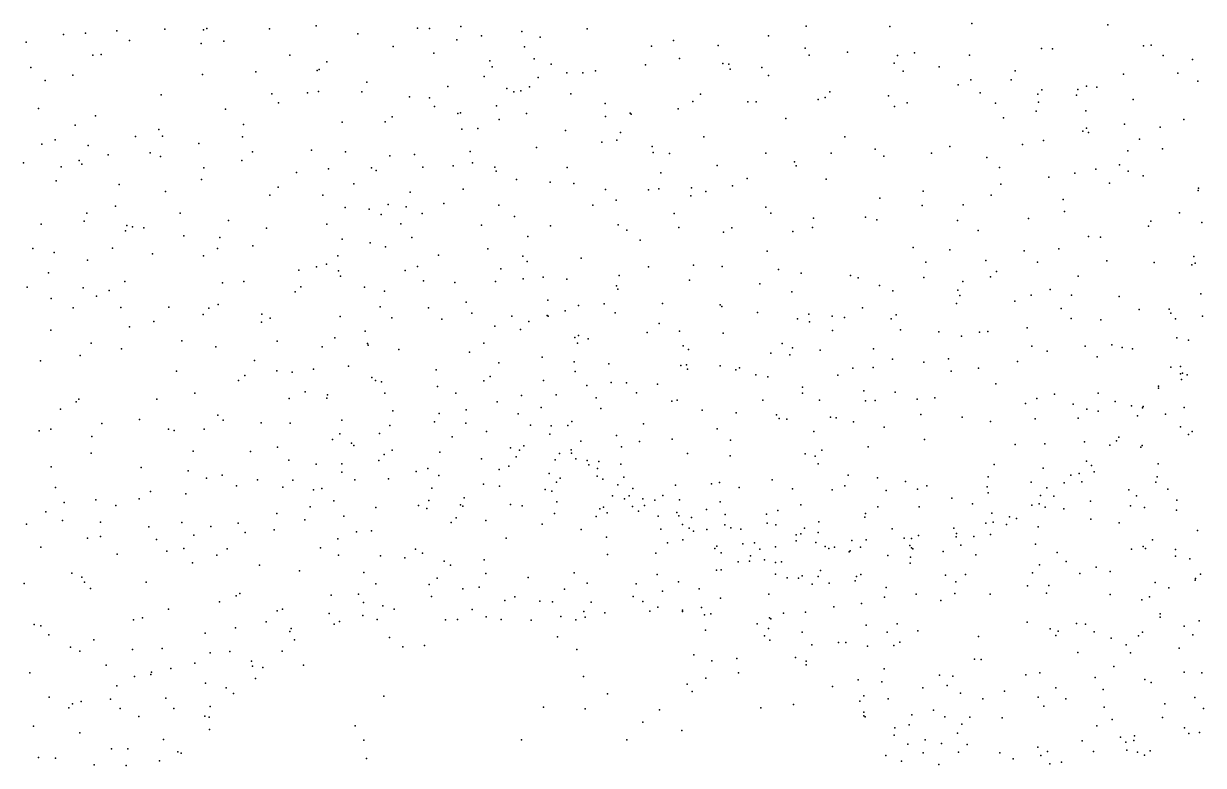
# Model space of a CAD drawing. Header units: metres. Extents: x -25 to 25, y -27.8 to 27.8.
# Drawn here: x 8.357 to 11.119, y -3.46 to -1.724 of the extents above; entities that cross this region are included whole.
import ezdxf

# ---------------------------------------------------------------- set-up
doc = ezdxf.new("R2010")
doc.units = ezdxf.units.M

msp = doc.modelspace()

# ---------------------------------------------------------------- linework, layer by layer
for p in [(8.6873, -1.7373, 22.1732), (8.7782, -1.7385, -1.3068), (8.7859, -1.7359, 22.1824), (8.9327, -1.7365, 22.1814), (9.042, -1.7294, 18.6756), (9.2788, -1.7346, 22.2221), (9.3067, -1.7353, 18.7876), (9.3808, -1.7307, 18.8495), (9.6758, -1.7362, 22.4711), (10.1888, -1.7302, 19.9941), (10.3849, -1.7311, 22.8161), (10.577, -1.7242, -6.5545), (10.8949, -1.727, -14.0526), (8.4506, -1.7495, 18.8947), (8.5015, -1.7465, -17.8761), (8.5748, -1.7409, 18.7888), (8.605, -1.764, 22.1764), (8.8257, -1.7653, -14.9349), (9.1397, -1.7479, 22.1926), (9.3708, -1.7621, 22.2645), (9.4291, -1.7531, 18.9198), (9.5232, -1.7425, 19.0487), (9.5658, -1.7559, 19.2309), (9.8784, -1.7634, 19.903), (10.1006, -1.753, 19.9658), (8.3633, -1.7676, 22.1408), (8.7724, -1.7707, -17.7366), (9.2222, -1.7777, 18.758), (9.317, -1.7934, 18.8497), (9.5292, -1.7785, 19.1308), (9.8266, -1.777, 22.6193), (9.9828, -1.7755, -16.2951), (10.1867, -1.782, -16.851), (10.2857, -1.7911, 20.0232), (10.4427, -1.7929, -0.2239), (10.7394, -1.7824, 20.0058), (10.7654, -1.7834, 22.7057), (10.9787, -1.7762, 22.4733), (10.9966, -1.7743, 20.0354), (8.5188, -1.7977, 22.1793), (8.5384, -1.7965, 18.8506), (8.9798, -1.798, 18.7154), (9.0668, -1.8137, -17.6312), (9.4483, -1.8114, 22.2943), (9.552, -1.8069, 19.4506), (9.5915, -1.8188, 19.7207), (9.8125, -1.8203, 19.8862), (9.8921, -1.8061, 22.6975), (9.9938, -1.8172, -16.036), (10.0079, -1.8191, -16.7302), (10.1961, -1.7981, -14.3296), (10.3946, -1.8164, 22.8774), (10.4027, -1.7986, 20.0377), (10.5713, -1.7982, -15.2604), (11.0248, -1.7992, -15.075), (11.093, -1.8084, 22.3494), (8.3736, -1.827, -0.9249), (8.4725, -1.8448, 18.9384), (8.7754, -1.8432, 18.7721), (8.9009, -1.8372, 18.7497), (9.0442, -1.8338, -1.183), (9.0491, -1.8319, -14.7255), (9.4348, -1.8481, -17.3309), (9.4538, -1.8256, 19.0317), (9.5618, -1.8504, -16.9117), (9.6282, -1.8396, -0.9266), (9.6662, -1.8395, 19.8094), (9.6954, -1.8348, 22.5062), (10.0106, -1.8311, 19.9358), (10.0848, -1.827, 22.8317), (10.1009, -1.8453, 19.9619), (10.416, -1.8354, -17.0926), (10.5003, -1.8255, 22.874), (10.6777, -1.8348, -6.8922), (10.9316, -1.8423, 20.0316), (11.0587, -1.8404, 22.4238), (8.4071, -1.8577, -18.3993), (9.1603, -1.8615, 22.2005), (9.3498, -1.8711, -0.9935), (9.4878, -1.8764, 19.2079), (9.541, -1.8724, -17.1507), (10.5449, -1.8676, 20.0474), (10.5746, -1.8559, -6.3203), (10.6684, -1.8558, -14.3039), (10.825, -1.878, 20.0357), (10.8449, -1.8703, 22.7052), (10.8693, -1.8731, -17.0207), (11.1053, -1.8586, 20.0933), (8.6791, -1.8908, 22.2208), (8.9377, -1.8887, -16.2085), (9.0215, -1.8865, 22.2095), (9.0469, -1.8833, 18.7871), (9.1485, -1.8835, 18.8211), (9.2599, -1.8959, 18.8994), (9.3069, -1.8978, -17.5074), (9.5044, -1.8839, 19.3509), (9.5208, -1.8816, 19.4911), (9.6376, -1.8888, 22.4714), (9.9415, -1.8892, 22.7889), (10.2169, -1.9021, -17.1753), (10.2335, -1.8969, 20.0077), (10.2443, -1.8839, 22.9231), (10.3815, -1.893, -14.3621), (10.5964, -1.8862, -17.1996), (10.7308, -1.8891, -0.1697), (10.7403, -1.8793, 20.0316), (10.8218, -1.8914, -7.3441), (10.9539, -1.9015, 22.6035), (8.3918, -1.9229, 19.0796), (8.8295, -1.9241, 22.2234), (8.9539, -1.9097, 18.8022), (9.3186, -1.9185, 18.9842), (9.464, -1.9164, 22.309), (9.7183, -1.911, -16.6178), (9.889, -1.9236, -16.9371), (9.9237, -1.9061, 19.9078), (10.0521, -1.907, 22.8683), (10.0715, -1.9072, -0.5003), (10.3959, -1.9184, 22.9441), (10.4252, -1.9096, 20.0464), (10.632, -1.9105, 22.8695), (10.7276, -1.9292, -15.1345), (10.7326, -1.9078, 22.826), (10.8432, -1.9281, -6.2515), (8.5253, -1.9403, 22.2098), (8.8718, -1.9602, 18.8781), (9.1028, -1.9551, 22.2014), (9.2033, -1.9544, 18.9254), (9.2194, -1.9422, 22.1976), (9.3735, -1.9342, 19.1118), (9.3798, -1.9333, -14.5474), (9.47, -1.9484, 19.54), (9.5344, -1.9344, 19.7085), (9.7189, -1.9417, 22.6088), (9.777, -1.9334, 19.8688), (9.7794, -1.9361, -16.2577), (10.141, -1.9461, 19.9695), (10.6504, -1.9444, 20.0436), (10.9341, -1.9595, 20.0485), (11.0729, -1.9487, 22.4536), (8.478, -1.9622, 19.0466), (8.6733, -1.9716, 18.9285), (8.6824, -1.9878, -16.1782), (9.3824, -1.9715, 19.2063), (9.4205, -1.9699, 19.2994), (9.6256, -1.9742, 19.8012), (9.7543, -1.9793, -14.5131), (10.8367, -1.9757, 22.7607), (10.8452, -1.9685, 20.0445), (10.85, -1.9787, -14.3628), (11.0172, -1.9665, 20.0785), (8.3993, -2.006, 22.1872), (8.4311, -1.996, -15.3923), (8.5077, -2.0092, -0.8625), (8.6188, -1.9886, -17.7892), (8.7669, -2.0051, 18.935), (8.8694, -1.9895, -15.0951), (9.5577, -2.0141, 19.7713), (9.7106, -2.0013, 19.8303), (9.7454, -1.9966, 22.675), (9.8287, -2.0114, 22.77), (9.9495, -1.9892, 19.9047), (10.2792, -1.9895, 20.0166), (10.525, -2.0119, 20.0579), (10.6954, -2.0067, -7.2036), (10.7441, -1.9976, 22.853), (10.9694, -1.9943, 22.6274), (8.5549, -2.0314, 19.0517), (8.6533, -2.0267, 18.9959), (8.6771, -2.0351, -15.28), (8.8931, -2.0241, 18.9495), (9.0305, -2.0204, 18.9453), (9.1108, -2.0242, 18.9786), (9.2139, -2.0336, 19.0412), (9.2718, -2.0305, 19.1532), (9.4023, -2.0231, 22.2399), (9.8309, -2.0257, -17.1513), (9.8692, -2.028, 19.8828), (10.0946, -2.0272, 19.94), (10.2477, -2.027, 22.9953), (10.3507, -2.0181, 22.9948), (10.371, -2.0344, -17.4505), (10.4823, -2.0276, 22.9864), (10.6119, -2.0374, -6.9362), (10.942, -2.0216, -17.163), (11.0226, -2.017, 22.5662), (8.3569, -2.0496, 19.2423), (8.4446, -2.0595, 19.1843), (8.4867, -2.0444, 22.2096), (8.493, -2.053, -15.9932), (8.7789, -2.0615, 22.2374), (8.8674, -2.0442, -17.7821), (9.0708, -2.0639, 22.2059), (9.1712, -2.0619, 22.1925), (9.1826, -2.0682, 19.1126), (9.2917, -2.0601, 19.2655), (9.3625, -2.0573, 19.4657), (9.4078, -2.0498, 19.6029), (9.4603, -2.0603, 19.7213), (9.4628, -2.0692, 22.3082), (9.6297, -2.0612, 19.8066), (9.9807, -2.0559, 22.9054), (10.1614, -2.0474, 22.9873), (10.1651, -2.0569, -17.4152), (10.641, -2.0605, 20.0516), (10.8667, -2.0645, -7.7776), (10.9226, -2.0547, -14.8504), (10.9422, -2.0696, -14.5492), (8.4335, -2.0919, -15.7332), (8.7731, -2.089, 19.0318), (8.9954, -2.0725, 19.0034), (9.5108, -2.0893, -14.6429), (9.5893, -2.0949, 22.5167), (9.6446, -2.0986, 22.5955), (9.8488, -2.0731, 22.8249), (10.0504, -2.087, 22.9694), (10.2353, -2.0879, 19.99), (10.7566, -2.0837, 22.8774), (10.818, -2.0744, 22.8179), (10.8985, -2.0974, 22.7531), (10.9774, -2.0801, 22.6631), (8.5809, -2.1008, 22.2324), (8.6889, -2.1174, 19.1011), (8.9337, -2.1255, 22.2189), (8.9531, -2.1065, -16.2053), (9.0574, -2.1259, 19.1364), (9.1301, -2.0993, -1.1442), (9.2618, -2.1185, 19.3769), (9.3856, -2.1114, 19.6805), (9.7191, -2.1121, -16.0104), (9.82, -2.1135, 19.8636), (9.8439, -2.1105, -17.4339), (9.9203, -2.1082, 19.8877), (9.9537, -2.1171, -0.7467), (10.0166, -2.1041, -14.5067), (10.4624, -2.116, 20.0513), (10.6215, -2.1259, -17.661), (10.6445, -2.0999, 22.9487), (11.1064, -2.1147, 22.4375), (11.1074, -2.1095, 20.1064), (8.5723, -2.1513, 19.1898), (9.1096, -2.1541, 22.183), (9.2107, -2.1475, 22.1717), (9.2526, -2.1531, 19.4556), (9.3403, -2.1449, -17.7061), (9.4693, -2.1487, 19.7439), (9.6892, -2.1493, 22.6751), (9.7439, -2.137, -0.9365), (9.9188, -2.1271, 22.8919), (10.0946, -2.1534, 23.0029), (10.361, -2.133, 20.0273), (10.4602, -2.1499, -14.4849), (10.5564, -2.1484, 20.0576), (10.7903, -2.1356, 20.051), (8.5049, -2.1681, 19.2675), (8.7233, -2.1677, 22.227), (9.1658, -2.1587, 19.3141), (9.1941, -2.1706, -14.8315), (9.2899, -2.1686, 19.613), (9.5064, -2.1758, 22.3731), (9.88, -2.1686, -15.7364), (10.1063, -2.1678, 19.933), (10.2058, -2.1796, 23.0262), (10.3278, -2.1769, -17.6611), (10.7092, -2.1805, 20.0463), (10.7936, -2.164, 22.8515), (11.0629, -2.1673, 22.5161), (8.3977, -2.1938, 19.3888), (8.4986, -2.1868, -17.7526), (8.5952, -2.2087, 22.217), (8.5985, -2.1963, -15.4887), (8.6119, -2.2, -15.7769), (8.6381, -2.202, 19.2433), (8.8363, -2.1847, -1.1009), (8.9255, -2.2032, 19.2086), (9.0671, -2.1938, 19.2762), (9.2397, -2.193, 19.5453), (9.4291, -2.1955, 22.2318), (9.5903, -2.1972, 19.7959), (9.7489, -2.195, 22.7438), (9.7688, -2.2072, 19.842), (9.891, -2.2014, 19.8772), (10.0146, -2.2021, -17.5867), (10.2033, -2.2016, 19.9719), (10.3542, -2.183, 23.0377), (10.5433, -2.185, 23.0057), (10.5913, -2.208, -7.6353), (10.9905, -2.1982, 20.0804), (10.9957, -2.1862, 22.6376), (11.115, -2.1895, 22.3761), (8.7321, -2.221, 19.2406), (8.816, -2.2244, 19.2261), (9.103, -2.2284, 19.4317), (9.1683, -2.237, 22.1489), (9.2654, -2.225, 19.6815), (9.5372, -2.222, 22.4592), (9.8, -2.2308, 22.8028), (9.9953, -2.2123, 22.954), (10.1579, -2.2105, -0.4933), (10.8496, -2.2226, 22.7996), (10.8778, -2.2241, -17.7394), (8.3783, -2.2504, 19.4844), (8.4283, -2.2601, 22.1687), (8.5647, -2.2497, 19.3627), (8.6588, -2.263, 19.3711), (8.811, -2.2501, -15.2986), (8.8939, -2.2441, 19.3064), (9.2043, -2.2466, 19.6266), (9.444, -2.2511, -1.0465), (10.0976, -2.2566, 19.9254), (10.4393, -2.2483, 23.035), (10.5248, -2.2534, -17.8342), (10.6993, -2.2555, 22.9351), (10.7801, -2.2513, 20.0483), (8.5062, -2.2778, 19.458), (8.7777, -2.2672, 19.3382), (9.0657, -2.2868, -16.2438), (9.0928, -2.2674, 19.5338), (9.328, -2.2659, 19.7559), (9.5253, -2.2685, 19.8039), (9.5358, -2.2808, -16.1057), (9.6618, -2.2727, -17.7471), (9.9253, -2.2897, -0.9079), (10.4692, -2.2821, -15.1714), (10.6095, -2.2782, -6.5939), (10.73, -2.2823, -17.8912), (10.8923, -2.2789, 20.0563), (11.0038, -2.2833, 22.6202), (11.092, -2.289, -3.6017), (11.0965, -2.2695, 22.4377), (11.0998, -2.2851, 20.1091), (8.4154, -2.3071, 19.5405), (9.0011, -2.3012, 19.5104), (9.0422, -2.2936, -15.0778), (9.0937, -2.3023, 19.6141), (9.0991, -2.3152, -1.2473), (9.2501, -2.302, 19.7419), (9.2791, -2.2924, -16.2947), (9.474, -2.2978, -14.7854), (9.5728, -2.3178, 22.5231), (9.7507, -2.3135, 22.76), (9.8201, -2.2935, 19.8534), (9.9922, -2.2927, 19.8962), (10.124, -2.2992, 23.0267), (10.1769, -2.3079, 19.9564), (10.2923, -2.3135, 23.0552), (10.3107, -2.3188, 20.0082), (10.4646, -2.3181, 20.0455), (10.6203, -2.3168, 20.0484), (10.6346, -2.3042, 22.971), (10.8254, -2.3152, 22.8309), (8.365, -2.341, 22.1182), (8.4963, -2.3422, 19.5378), (8.5939, -2.3274, 19.4873), (8.8222, -2.331, 19.4908), (8.8728, -2.3277, 22.183), (9.0056, -2.3404, 19.5903), (9.155, -2.3405, 19.7217), (9.2928, -2.3257, 22.1367), (9.3663, -2.3298, 19.8098), (9.4615, -2.3277, 22.272), (9.5267, -2.3214, 22.4517), (9.6285, -2.3223, 22.6064), (9.7445, -2.3379, -15.7328), (9.748, -2.3452, 19.8547), (9.9156, -2.3241, 19.8802), (10.0807, -2.3329, -15.4826), (10.3601, -2.3367, -0.4155), (10.5436, -2.3475, 23.0077), (10.5558, -2.3277, -14.7004), (10.76, -2.3463, 20.0421), (8.4215, -2.3676, 19.5991), (8.5274, -2.3621, -0.8346), (8.5575, -2.3485, 22.1736), (8.9925, -2.3514, 22.1443), (9.2017, -2.3499, 22.0917), (9.584, -2.3713, 19.8514), (10.1556, -2.3518, -0.6742), (10.3917, -2.3492, 23.0369), (10.5484, -2.3606, -8.099), (10.6776, -2.3737, 22.9335), (10.7152, -2.3594, -3.6994), (10.8096, -2.3594, -6.377), (10.9218, -2.3626, 22.7066), (11.1127, -2.3564, 22.2714), (8.4727, -2.3895, 22.1237), (8.5843, -2.3885, 19.5629), (8.6965, -2.388, 22.1587), (8.7905, -2.3897, -15.7354), (8.8126, -2.3813, 19.5592), (9.1917, -2.3868, 19.7901), (9.3048, -2.3895, 19.8385), (9.3928, -2.3762, 22.1314), (9.4059, -2.402, -8.5894), (9.6247, -2.3961, -8.6647), (9.656, -2.3838, -1.0891), (9.7159, -2.3802, 22.7101), (9.7419, -2.4007, -17.9254), (9.8523, -2.3794, 22.8556), (9.9878, -2.382, 22.9472), (9.9916, -2.3861, 19.9057), (10.0748, -2.3998, 22.9999), (10.3206, -2.3896, -8.162), (10.5408, -2.3794, -14.9745), (10.7856, -2.3909, -7.9942), (10.968, -2.3933, 22.6271), (11.0382, -2.3923, 22.4946), (11.0422, -2.4015, -3.4075), (8.662, -2.4209, 19.5986), (8.7771, -2.405, -15.5215), (8.9136, -2.4231, -17.8691), (8.9142, -2.4039, 19.6419), (8.9339, -2.4135, 22.1166), (9.0983, -2.4096, 19.7639), (9.219, -2.4126, 22.0378), (9.3357, -2.4158, 22.0673), (9.4995, -2.4086, -17.9777), (9.5396, -2.4209, 22.4214), (9.5826, -2.4069, 22.5055), (9.5846, -2.4085, -15.8616), (9.8445, -2.4255, 19.8814), (10.1689, -2.415, 19.9638), (10.1947, -2.4038, 23.023), (10.1967, -2.422, -7.9588), (10.2494, -2.4089, 19.9961), (10.2785, -2.4122, 23.0352), (10.3878, -2.4151, 20.0189), (10.3993, -2.4053, -17.9791), (10.8094, -2.4142, 22.8), (10.8784, -2.4175, 20.0443), (11.0533, -2.4146, -17.978), (11.1163, -2.409, 22.1056), (8.4203, -2.4415, 19.6787), (8.6048, -2.4334, 22.1288), (9.1568, -2.4437, -17.9663), (9.4598, -2.4319, 22.1764), (9.5203, -2.4398, 19.8746), (9.6562, -2.4543, 22.6059), (9.8163, -2.447, 22.8041), (9.8926, -2.4441, -14.7821), (9.9943, -2.4487, -8.1478), (10.2504, -2.4422, -14.7648), (10.4093, -2.441, 23.015), (10.4997, -2.4455, 20.0411), (10.5522, -2.4557, -0.4222), (10.5949, -2.4459, 20.0335), (10.6142, -2.4443, 22.9476), (10.7064, -2.4363, -7.296), (8.5147, -2.472, 22.086), (8.5857, -2.4851, 19.6771), (8.7275, -2.4661, 19.666), (8.8069, -2.4806, 19.6938), (8.9502, -2.467, 19.7398), (9.0561, -2.4804, 19.8169), (9.0855, -2.4594, 22.0382), (9.1616, -2.4726, -1.4052), (9.1635, -2.4768, 19.8588), (9.4341, -2.4717, 22.0565), (9.647, -2.4583, -8.9301), (9.6537, -2.4716, -14.8349), (9.6783, -2.4617, -8.2755), (9.9008, -2.4778, -8.516), (10.1324, -2.4724, 22.9972), (10.1565, -2.4827, -8.305), (10.3467, -2.485, -3.7322), (10.7169, -2.4789, 20.0189), (10.8419, -2.4789, -0.4679), (10.9046, -2.4758, -6.9329), (10.9289, -2.482, -3.9482), (10.9527, -2.485, 20.0501), (11.0565, -2.4593, 22.3508), (11.0836, -2.4648, 22.1631), (8.3962, -2.5129, 22.0105), (8.4891, -2.5008, 19.707), (8.8971, -2.5121, -1.3517), (9.2349, -2.4867, 21.9741), (9.4004, -2.4927, -8.8784), (9.5708, -2.5046, 22.4519), (9.913, -2.4871, -15.5199), (10.1062, -2.495, -17.964), (10.1502, -2.4992, 19.9701), (10.2213, -2.4884, 23.0111), (10.3912, -2.5091, 20.0282), (10.5217, -2.5082, -3.846), (10.7533, -2.491, 22.8332), (10.8697, -2.5035, 22.7065), (8.7147, -2.5374, -1.089), (8.9494, -2.5364, 19.8211), (8.9856, -2.5396, -16.0423), (9.0355, -2.5325, 21.9879), (9.1175, -2.5255, 21.9672), (9.3226, -2.534, 21.9445), (9.469, -2.5181, 22.1256), (9.6456, -2.5156, -18.1128), (9.6481, -2.5379, -3.3699), (9.7265, -2.5203, 22.6942), (9.8955, -2.5244, 22.8589), (9.9083, -2.5224, 19.9063), (9.9107, -2.5331, -3.3597), (9.9873, -2.5247, 22.917), (10.0245, -2.5346, -1.0539), (10.0325, -2.5294, 19.9391), (10.2978, -2.5301, -15.0855), (10.346, -2.5292, 23.0065), (10.4639, -2.5166, 22.9933), (10.5282, -2.5373, -18.1158), (10.5926, -2.53, 20.0249), (10.6838, -2.515, 22.8816), (11.0424, -2.5282, 22.2894), (11.0651, -2.5267, 22.0717), (8.8599, -2.5589, 19.8021), (8.8747, -2.5477, 22.0283), (9.1723, -2.5525, -16.2464), (9.181, -2.5596, 19.923), (9.1945, -2.5621, -8.4818), (9.4339, -2.5604, 21.9271), (9.4489, -2.55, 19.9096), (9.5737, -2.5591, 19.9044), (9.732, -2.5642, -8.0966), (9.7683, -2.5644, 19.9093), (9.8409, -2.5681, 22.7805), (10.0707, -2.5461, 22.9568), (10.0991, -2.5504, -3.7264), (10.2628, -2.5465, -3.2202), (10.6329, -2.5674, -7.547), (11.065, -2.5433, 21.9507), (11.0674, -2.5572, -0.7934), (11.0699, -2.5424, -7.9574), (11.0806, -2.5459, 21.8649), (8.7578, -2.5886, 22.0142), (9.0162, -2.5855, 19.8958), (9.0686, -2.5931, 21.8971), (9.2025, -2.5886, 21.8523), (9.3259, -2.5733, 19.9262), (9.369, -2.5888, 21.8533), (9.5223, -2.5942, 22.0818), (9.6038, -2.5928, 22.406), (9.6755, -2.5706, -1.2717), (9.7915, -2.5879, 22.7118), (10.18, -2.5747, 19.9954), (10.1804, -2.5886, 22.952), (10.324, -2.5831, -18.0878), (10.3969, -2.5868, -8.2857), (10.7701, -2.5912, -3.0027), (10.8721, -2.5886, -18.1834), (11.0138, -2.5722, -7.4501), (11.0139, -2.5768, 22.2237), (8.48, -2.6088, 21.9598), (8.4863, -2.6033, 19.7692), (8.6685, -2.603, 21.9896), (8.9786, -2.6014, 21.9188), (9.0667, -2.6008, -1.7016), (9.4654, -2.6094, 21.8635), (9.5683, -2.6227, 22.2184), (9.6972, -2.6, 22.5615), (9.8744, -2.6073, 19.9374), (9.8865, -2.6054, -3.7853), (10.0875, -2.6056, -15.3105), (10.2203, -2.6053, -0.9325), (10.3274, -2.6072, 22.9556), (10.3506, -2.6062, 20.0254), (10.4486, -2.6027, -7.6963), (10.4902, -2.6001, 20.0245), (10.7025, -2.6128, 22.7897), (10.7288, -2.6016, 19.9999), (10.8138, -2.6148, 22.6794), (10.9121, -2.6087, 22.5207), (10.9506, -2.6186, 22.3977), (10.9762, -2.6229, 22.0626), (10.9778, -2.6202, 22.1578), (11.0737, -2.6226, 21.7257), (8.4429, -2.626, -17.5876), (8.6282, -2.6507, 21.9232), (8.8115, -2.6407, -17.8887), (9.2215, -2.6303, 19.9775), (9.33, -2.6367, -1.6064), (9.3927, -2.6282, 19.952), (9.5147, -2.6374, 19.9445), (9.7085, -2.6251, 19.9332), (9.9457, -2.6287, 22.8148), (10.0246, -2.635, 19.991), (10.119, -2.6397, 20.009), (10.1254, -2.6485, -3.9261), (10.1436, -2.6494, 22.9038), (10.2458, -2.6451, 22.926), (10.2593, -2.6464, 20.0393), (10.4571, -2.6389, -4.0368), (10.5538, -2.6453, -2.7728), (10.725, -2.6489, -4.1136), (10.8257, -2.6471, -2.7707), (10.8455, -2.6267, 20.0137), (10.8721, -2.631, -8.1326), (10.9647, -2.6421, 21.976), (11.03, -2.638, -6.3598), (8.3933, -2.6773, 19.8245), (8.4209, -2.6731, 21.8802), (8.5401, -2.66, 21.9134), (8.6963, -2.6731, 19.8569), (8.7094, -2.6765, 21.8813), (8.7796, -2.6731, 19.8773), (8.8238, -2.6517, 21.9097), (8.9131, -2.6583, 21.872), (8.9811, -2.6592, 19.9463), (9.102, -2.6523, 21.8083), (9.2145, -2.6648, 21.7057), (9.319, -2.6558, 21.728), (9.3925, -2.6591, -3.4126), (9.4407, -2.6783, 21.676), (9.5435, -2.6641, 21.8332), (9.5917, -2.6656, 22.1101), (9.6312, -2.6649, -15.4978), (9.6403, -2.6548, -3.1312), (9.8079, -2.6607, 19.9565), (9.9807, -2.6726, -7.9518), (10.2068, -2.6782, -7.8233), (10.2993, -2.6561, -2.8977), (10.3717, -2.6686, 22.9066), (10.6201, -2.6554, 22.8137), (11.0651, -2.668, -3.064), (11.0926, -2.6789, 21.6239), (8.517, -2.69, 19.8421), (9.0802, -2.6975, 21.7204), (9.0974, -2.6841, -8.2298), (9.1244, -2.7055, 20.0177), (9.1902, -2.6829, -15.7431), (9.3599, -2.6911, -15.5674), (9.589, -2.6846, 21.9829), (9.6616, -2.701, -3.9321), (9.7452, -2.6883, 22.5422), (9.7985, -2.7017, -8.546), (9.8754, -2.6966, -15.2064), (10.0117, -2.699, 22.8068), (10.4657, -2.6969, 22.8717), (10.8406, -2.7027, 22.514), (10.9151, -2.7004, 21.8072), (10.9205, -2.6916, 22.1963), (11.0838, -2.6856, 20.0959), (8.5149, -2.7291, 21.8207), (8.7536, -2.7244, 21.8142), (8.888, -2.7257, 19.9655), (8.951, -2.7154, 21.7441), (9.1296, -2.7116, 21.6505), (9.2006, -2.7325, 20.0469), (9.22, -2.7223, -15.3051), (9.331, -2.7268, 21.5533), (9.4967, -2.7164, -14.974), (9.5175, -2.7222, -18.3477), (9.5279, -2.7124, 19.9803), (9.6117, -2.7299, 21.6556), (9.6385, -2.7211, 19.9701), (9.6391, -2.7292, 21.7947), (9.7568, -2.7147, -15.0259), (9.9109, -2.7303, 22.708), (10.1866, -2.731, -8.0599), (10.2257, -2.7225, 20.058), (10.3336, -2.7143, 20.0535), (10.6777, -2.7089, -18.2465), (10.7478, -2.7073, 19.9848), (10.8997, -2.7102, 22.2797), (10.9719, -2.7156, 20.0339), (10.9754, -2.7112, 21.7207), (8.4211, -2.7613, 21.786), (8.9776, -2.7457, 21.6433), (9.0415, -2.7551, -18.2018), (9.1018, -2.7539, 21.5576), (9.1885, -2.7468, -2.0752), (9.4291, -2.7429, 21.5182), (9.4927, -2.7598, -1.828), (9.51, -2.7379, 21.5493), (9.601, -2.7448, -8.219), (9.6493, -2.7424, -15.2181), (9.6763, -2.7464, 21.5939), (9.6798, -2.7564, 21.8737), (9.7031, -2.7489, 22.378), (9.7551, -2.7551, 22.4872), (10.0109, -2.7356, 20.0365), (10.2095, -2.736, 22.8566), (10.2167, -2.7543, -1.0944), (10.629, -2.7555, 22.7185), (10.8447, -2.7483, 21.8696), (10.8569, -2.758, 22.2042), (11.013, -2.7544, 21.6118), (8.6319, -2.7629, 21.7691), (8.7418, -2.7707, -1.4439), (8.785, -2.7879, 19.9803), (8.8221, -2.7807, 21.694), (9.1021, -2.7738, 20.0718), (9.2761, -2.7721, -15.0981), (9.3031, -2.7653, 20.0587), (9.3291, -2.7817, -3.1412), (9.4705, -2.7676, -9.037), (9.5874, -2.7765, 21.4893), (9.6132, -2.7875, -2.8871), (9.6998, -2.7828, 22.145), (9.7004, -2.765, 21.7218), (9.7621, -2.7854, -1.5925), (10.2869, -2.7806, -2.5344), (10.3556, -2.7871, 22.8023), (10.6149, -2.7844, -2.36), (10.7438, -2.7641, -8.31), (10.8082, -2.7809, 21.9777), (10.8275, -2.7767, 22.1214), (10.8627, -2.7729, 19.9983), (11.0106, -2.7847, -2.3365), (8.4317, -2.8097, -17.4768), (8.8555, -2.8058, 20.0263), (8.9041, -2.7919, 21.6219), (8.9636, -2.8086, 21.5494), (8.9869, -2.7923, 20.0689), (9.0358, -2.8152, 21.4906), (9.0554, -2.8122, -8.415), (9.1324, -2.7917, 21.4868), (9.2113, -2.7897, 21.4535), (9.3128, -2.811, 21.4182), (9.4334, -2.8021, 20.0612), (9.471, -2.8068, 21.4239), (9.5777, -2.8142, -4.1194), (9.6047, -2.7975, 20.0345), (9.7129, -2.7901, 22.2322), (9.7478, -2.8036, 21.8902), (9.7834, -2.8117, 22.42), (9.8827, -2.8042, 22.5842), (9.9672, -2.8009, 20.0789), (9.9857, -2.7978, -2.7446), (10.032, -2.8099, 22.7132), (10.1095, -2.7915, 22.7749), (10.1566, -2.8124, -18.186), (10.2499, -2.8148, 22.7735), (10.2796, -2.8057, -0.8506), (10.3761, -2.8164, 20.048), (10.4212, -2.7958, -18.2147), (10.4495, -2.8136, 22.7542), (10.4711, -2.8057, 20.0195), (10.6124, -2.808, -4.3077), (10.7152, -2.7972, 19.9749), (10.7525, -2.8101, 22.4854), (10.793, -2.7985, 22.3975), (10.8345, -2.7965, 21.7505), (10.9439, -2.815, 21.616), (11.007, -2.797, -0.9375), (11.0352, -2.8135, -1.1692), (8.5259, -2.8384, 21.7315), (8.6275, -2.8359, 21.7029), (8.6537, -2.8187, 19.9559), (8.7365, -2.8244, 21.6631), (9.0835, -2.8408, 21.4261), (9.3055, -2.8399, -8.8094), (9.3882, -2.8335, -2.3188), (9.5937, -2.8183, 21.4077), (9.6054, -2.8431, -8.7168), (9.7357, -2.8289, -1.8325), (9.7636, -2.8363, 22.1795), (9.7742, -2.8294, 21.5007), (9.8061, -2.8359, 21.7571), (9.8345, -2.8395, 21.4028), (9.853, -2.828, 21.633), (9.8922, -2.8386, 21.5078), (9.9876, -2.8431, 22.6321), (10.5296, -2.8349, 22.7014), (10.6146, -2.8219, 22.6427), (10.7376, -2.8284, 21.8014), (10.7684, -2.8299, 22.3179), (10.8542, -2.8413, 21.6715), (10.9621, -2.8288, -18.2824), (11.0562, -2.8393, 21.5128), (8.4093, -2.8669, -1.0697), (8.4515, -2.8447, 19.9162), (8.5725, -2.8518, -17.6731), (8.9498, -2.8705, -2.1459), (9.0281, -2.855, 20.1532), (9.1813, -2.8561, 21.361), (9.2817, -2.8518, 20.1545), (9.3009, -2.8588, -2.9204), (9.3794, -2.8499, -18.453), (9.3853, -2.8533, 21.3502), (9.4967, -2.8496, 20.0975), (9.5239, -2.8523, 21.3506), (9.5999, -2.8702, 21.3166), (9.7059, -2.8593, -2.4628), (9.7142, -2.8556, 20.0863), (9.7226, -2.8692, -9.0374), (9.7822, -2.8542, -2.049), (9.7966, -2.8648, 22.0822), (9.8104, -2.8514, 22.3502), (9.8864, -2.8678, 21.3259), (9.9554, -2.8614, 21.4275), (10.096, -2.8721, 20.1577), (10.1226, -2.8638, -2.2839), (10.1764, -2.8499, 22.719), (10.3274, -2.8708, 22.7093), (10.3569, -2.8549, -2.2616), (10.4532, -2.855, -8.1257), (10.5781, -2.8478, 19.9961), (10.6234, -2.8694, 22.5425), (10.717, -2.8507, 21.9314), (10.7339, -2.8479, 22.0193), (10.7483, -2.856, 22.2182), (10.7921, -2.8595, -0.5558), (10.9484, -2.8525, -8.3195), (10.9805, -2.8565, 20.0401), (11.0556, -2.8624, -1.9323), (8.3637, -2.8953, -17.2813), (8.4481, -2.8866, 21.7178), (8.5372, -2.891, 19.9711), (8.727, -2.8918, 21.6044), (8.8588, -2.8929, 20.1175), (9.0154, -2.885, 21.3765), (9.1063, -2.8767, 20.1849), (9.3576, -2.8915, 20.1775), (9.3694, -2.8803, -3.8365), (9.4386, -2.8871, -8.5293), (9.5709, -2.8955, 20.1428), (9.6973, -2.8771, 21.3049), (9.842, -2.8767, 21.9065), (9.891, -2.8761, 20.132), (9.8991, -2.8963, -4.2099), (9.9204, -2.8801, 22.5024), (9.9986, -2.8972, -2.0744), (9.999, -2.8727, 20.1481), (10.0978, -2.8933, 22.6409), (10.1181, -2.8968, 21.6344), (10.2187, -2.8897, -1.306), (10.326, -2.8791, -4.2869), (10.6097, -2.8934, 21.6891), (10.6269, -2.8906, 21.9709), (10.6578, -2.8964, 22.3442), (10.6646, -2.8785, 22.4594), (10.6811, -2.8821, 22.0858), (10.8554, -2.884, -4.4891), (10.9215, -2.8919, 21.5639), (8.5368, -2.9239, 21.6689), (8.6502, -2.9017, -1.6268), (8.7554, -2.9215, -18.0326), (8.7955, -2.9007, 21.5492), (8.8752, -2.915, 21.4613), (8.9436, -2.9086, 20.1852), (9.1365, -2.9134, -8.1223), (9.1711, -2.9112, 21.2692), (9.6619, -2.9081, 20.1467), (9.7216, -2.9255, 21.2048), (9.8487, -2.9072, 22.1707), (9.9148, -2.9047, 22.4035), (9.9251, -2.9121, 21.917), (9.9565, -2.9078, -18.318), (10.0128, -2.9038, 22.5343), (10.0358, -2.9073, 21.301), (10.1655, -2.9202, 21.7306), (10.176, -2.9178, 22.6051), (10.185, -2.9048, 21.5138), (10.2171, -2.9146, 21.6463), (10.3898, -2.9062, 22.6405), (10.452, -2.9218, 21.7234), (10.5344, -2.9049, 22.5509), (10.5397, -2.9247, 21.6308), (10.5407, -2.9174, 21.9069), (10.5816, -2.9246, 22.0987), (10.6202, -2.9192, 22.2698), (10.7321, -2.9016, 21.6483), (11.105, -2.9103, -4.7712), (8.3973, -2.9494, 19.961), (8.5068, -2.9284, -1.316), (8.6677, -2.931, 20.0572), (8.7322, -2.9522, 20.1143), (8.8335, -2.9534, 20.1737), (9.0519, -2.951, -18.4041), (9.0923, -2.93, 20.2513), (9.2744, -2.9541, 21.173), (9.4865, -2.9282, 21.217), (9.864, -2.9394, 21.1348), (9.9002, -2.9319, 22.2344), (9.9747, -2.952, 22.1535), (9.98, -2.9472, 20.2285), (10.0406, -2.9411, 22.4594), (10.0677, -2.9389, 21.2232), (10.0805, -2.9538, 21.9222), (10.1173, -2.9484, 22.4947), (10.1652, -2.9342, 21.3572), (10.2117, -2.9381, 21.8021), (10.2331, -2.9475, 21.4132), (10.2419, -2.9521, 22.529), (10.2555, -2.9492, 20.1422), (10.2961, -2.9339, 22.6015), (10.3158, -2.9495, 21.4966), (10.3289, -2.932, 21.7377), (10.4179, -2.928, 21.6412), (10.4311, -2.9453, 21.9426), (10.4352, -2.9288, 21.8272), (10.4356, -2.9509, 21.5434), (10.4382, -2.9531, 20.0489), (10.5511, -2.9442, 20.0032), (10.7253, -2.9424, -8.0089), (10.9502, -2.9538, -8.0246), (10.9779, -2.9473, 21.4949), (10.9828, -2.9521, -1.3729), (10.9994, -2.9319, -0.6207), (11.0534, -2.9543, 21.4358), (8.5758, -2.9656, 20.0353), (8.6925, -2.9588, 21.5587), (8.8091, -2.968, 21.4652), (9.0937, -2.9677, 21.2146), (9.1926, -2.9698, -3.0976), (9.2495, -2.9742, 20.3055), (9.2904, -2.9636, -3.4021), (9.3413, -2.9817, -4.0596), (9.4349, -2.9786, 20.2572), (9.7239, -2.9662, 21.1114), (9.837, -2.9633, 20.2441), (9.9898, -2.9625, 21.1336), (10.0562, -2.9823, 22.0757), (10.0583, -2.9698, -1.8786), (10.0914, -2.9789, 22.3749), (10.2892, -2.9598, 21.8895), (10.2919, -2.9578, -0.524), (10.3797, -2.9685, 22.4651), (10.4328, -2.9727, 22.3781), (10.5095, -2.9594, 22.329), (10.5863, -2.9669, -18.2787), (10.7766, -2.9613, 19.9835), (10.7977, -2.9827, -18.3039), (11.0533, -2.9706, 20.0953), (11.0871, -2.9762, -8.5038), (8.4702, -3.0099, 21.6699), (8.7525, -2.9859, -2.1396), (8.9095, -2.9916, 20.2598), (9.0024, -3.0042, 20.3474), (9.1532, -3.0087, 21.1184), (9.3559, -2.991, 21.1165), (9.6459, -3.0089, 20.2767), (9.9788, -3.0027, 21.0602), (9.9897, -3.0026, 20.2947), (10.0299, -2.9833, 22.24), (10.1173, -2.9847, 20.2378), (10.1311, -2.9835, 21.9991), (10.2224, -3.004, 22.3591), (10.4326, -2.987, 22.2836), (10.7185, -3.0095, -8.3029), (10.735, -2.9908, 21.5357), (10.8676, -2.9959, -0.3513), (10.9003, -3.0059, 20.0228), (8.3586, -3.034, 21.709), (8.4929, -3.0195, 20.0449), (8.4991, -3.0314, -1.9251), (8.6435, -3.0311, 20.1286), (9.1815, -3.035, 20.4229), (9.306, -3.0366, 20.4131), (9.3254, -3.022, -4.3073), (9.4392, -3.0111, 21.0846), (9.5378, -3.0203, 21.0578), (9.6758, -3.0336, 21.0123), (9.7912, -3.0351, 20.9773), (9.8401, -3.0132, 20.3177), (9.89, -3.03, 20.9771), (10.1172, -3.0126, -0.6859), (10.1446, -3.0209, -1.46), (10.1706, -3.022, -4.3462), (10.1797, -3.0165, 21.2176), (10.203, -3.0354, 20.2236), (10.2167, -3.018, 22.1888), (10.2429, -3.0338, 21.2712), (10.3034, -3.0278, 21.3502), (10.307, -3.0181, 22.2939), (10.317, -3.0134, 22.1481), (10.5149, -3.015, 21.5056), (10.5395, -3.0301, -4.5069), (10.5615, -3.0131, -0.2865), (10.8297, -3.0109, 21.497), (11.0059, -3.0321, 21.4027), (11.0992, -3.0262, 21.3338), (11.1003, -3.0223, -5.2866), (11.1121, -3.012, 20.1543), (8.5132, -3.0462, -17.4667), (8.8542, -3.0634, -2.3627), (8.8627, -3.0578, 21.3399), (9.0769, -3.0615, -2.8963), (9.1408, -3.0592, 21.0332), (9.312, -3.0645, 20.9886), (9.3848, -3.0468, -18.5709), (9.4235, -3.0428, 20.3722), (9.6232, -3.0474, 20.3574), (9.7836, -3.0647, 20.4354), (9.8525, -3.0519, -4.3599), (9.9385, -3.0467, 20.3827), (10.1013, -3.0589, 20.3497), (10.3762, -3.0437, 21.3915), (10.4464, -3.0595, 20.0856), (10.5368, -3.0579, 20.044), (10.6192, -3.0589, 20.0231), (10.707, -3.0395, 20.0002), (10.7511, -3.0566, 21.4712), (10.757, -3.0387, -1.9166), (10.9001, -3.0602, 21.4371), (10.9925, -3.0652, 20.0919), (11.0376, -3.0446, -5.7592), (8.8154, -3.0775, 20.2939), (9.1524, -3.079, 20.4955), (9.1981, -3.0864, 20.9577), (9.4832, -3.0742, 20.9716), (9.5071, -3.0656, 20.4198), (9.5651, -3.0754, -9.0382), (9.5948, -3.0768, 20.9545), (9.6857, -3.0778, 20.9128), (9.8066, -3.0765, 20.8319), (9.8417, -3.0899, 20.5266), (9.9438, -3.0901, 20.494), (9.9882, -3.0684, 20.9415), (10.2539, -3.0887, 21.2065), (10.3187, -3.0813, 21.2865), (10.3724, -3.066, 20.1345), (10.5042, -3.0738, 21.4362), (10.9748, -3.0727, -4.9779), (8.614, -3.1195, 21.5296), (8.6353, -3.1149, 20.1951), (8.6964, -3.0945, 21.4664), (8.9502, -3.0983, -2.5681), (8.9631, -3.0942, 20.4581), (9.072, -3.1045, 20.5479), (9.1509, -3.1088, 20.631), (9.1844, -3.1182, 20.7667), (9.2243, -3.0944, 20.5722), (9.3444, -3.1195, 20.7526), (9.373, -3.1188, -4.5357), (9.4066, -3.0954, 20.9157), (9.4397, -3.1119, 20.5613), (9.4749, -3.1188, 20.6549), (9.5451, -3.1203, 20.7474), (9.6142, -3.1114, 20.5773), (9.6495, -3.1192, -4.4574), (9.6687, -3.0996, 20.8168), (9.6715, -3.1129, 20.6571), (9.7174, -3.1028, 20.5553), (9.8231, -3.0989, 20.7241), (9.8991, -3.0966, 20.6028), (9.8997, -3.0996, 20.687), (9.9505, -3.1078, -18.4102), (9.9656, -3.1052, 20.767), (10.1033, -3.1147, 0.376), (10.1059, -3.117, 20.9157), (10.1359, -3.104, 21.0054), (10.1869, -3.1013, 21.0903), (11.0172, -3.1055, -18.3117), (11.0174, -3.1131, 21.3145), (8.3815, -3.13, -2.1321), (8.3973, -3.133, -17.2825), (8.8527, -3.1381, 20.4231), (8.9251, -3.1238, 21.1989), (8.9804, -3.1467, 21.0287), (8.9834, -3.1397, 20.6023), (9.0837, -3.1297, 20.8219), (9.0967, -3.1231, 20.9187), (9.9532, -3.1435, 0.2316), (10.0743, -3.1282, 20.6767), (10.1004, -3.1396, 20.5259), (10.1796, -3.1478, -0.0134), (10.3294, -3.1314, 20.2069), (10.3781, -3.1483, 0.4762), (10.4022, -3.1288, 0.248), (10.4501, -3.1447, 21.3072), (10.7064, -3.1245, -0.0465), (10.7599, -3.1405, 20.0372), (10.7785, -3.1455, -4.8108), (10.8214, -3.1275, -2.111), (10.8424, -3.1294, -8.4697), (10.863, -3.1474, 20.0678), (10.976, -3.1477, -6.0824), (11.074, -3.1337, 20.189), (11.1086, -3.1218, -1.2685), (8.4159, -3.1543, 20.1225), (8.5215, -3.1663, 20.1783), (8.7819, -3.1505, 20.3689), (8.9909, -3.1664, 20.7548), (9.2138, -3.1605, -3.4065), (9.6067, -3.1593, -18.5843), (10.091, -3.157, -0.371), (10.1038, -3.1666, 0.6483), (10.2648, -3.1724, 21.0816), (10.2816, -3.1726, -2.2847), (10.4082, -3.1712, 20.1718), (10.5921, -3.1581, 21.3575), (10.7731, -3.156, 21.3738), (10.9029, -3.1624, 21.3391), (10.9668, -3.1567, 20.1127), (11.0936, -3.154, -8.6546), (8.4668, -3.1829, 21.5924), (8.4883, -3.1924, -2.3551), (8.6117, -3.1885, 20.2541), (8.6814, -3.1862, 21.4366), (8.7939, -3.1962, 21.3013), (8.8396, -3.193, 20.4865), (8.962, -3.1925, 20.9178), (9.2448, -3.1824, -4.1814), (9.295, -3.1796, -3.6841), (9.6522, -3.1885, -9.3189), (9.9261, -3.2008, -0.6399), (10.2022, -3.1776, 20.9767), (10.3326, -3.1811, -18.2794), (10.3937, -3.1794, 21.2168), (10.8249, -3.1959, 21.3162), (10.9381, -3.1779, -8.1552), (10.9484, -3.1967, 0.0495), (11.0622, -3.1853, 21.1978), (8.5499, -3.225, -17.8137), (8.7577, -3.2204, 20.4377), (8.8901, -3.2163, 21.1258), (8.8931, -3.2275, -2.9708), (8.9166, -3.2307, 20.7208), (9.0125, -3.2256, -3.1744), (9.9679, -3.2151, -0.062), (10.0264, -3.2097, -1.3284), (10.1641, -3.2075, 20.7079), (10.1889, -3.2245, 20.6132), (10.189, -3.2157, 20.5078), (10.5831, -3.2112, -18.3191), (10.5987, -3.2119, 20.1068), (10.9094, -3.2288, -5.63), (8.3715, -3.2435, 21.6083), (8.6168, -3.252, 21.4426), (8.6545, -3.2469, 20.3625), (8.6566, -3.2416, -2.5894), (8.7017, -3.2334, -18.3354), (8.8996, -3.2568, 20.8982), (9.6673, -3.2516, 0.3732), (9.9542, -3.256, 0.7988), (10.0304, -3.2434, -2.1739), (10.3716, -3.234, 20.2628), (10.5011, -3.2484, -4.6621), (10.5321, -3.2513, -2.5134), (10.7033, -3.2481, 21.2702), (10.7358, -3.2435, 20.0978), (10.865, -3.254, 20.1526), (10.9816, -3.2587, 21.1769), (11.0738, -3.2417, -1.778), (11.1154, -3.2435, 20.3273), (8.5753, -3.2738, 20.312), (8.7828, -3.2677, 20.5242), (8.8309, -3.2786, 20.6474), (9.9105, -3.27, -1.6529), (10.2508, -3.2752, 20.7862), (10.3104, -3.2597, 0.7979), (10.3656, -3.2643, 21.0533), (10.4616, -3.2783, 20.2377), (10.5191, -3.2728, 21.1999), (10.6532, -3.2865, 20.1598), (10.7731, -3.2784, -18.3972), (10.8837, -3.2821, 21.1979), (10.9961, -3.266, 20.2394), (8.4166, -3.3003, 21.5391), (8.4917, -3.3104, -17.556), (8.5606, -3.3045, -18.0915), (8.6898, -3.3022, 21.3185), (8.8479, -3.2913, 21.0302), (9.1998, -3.2975, -4.517), (9.7238, -3.2923, 0.0698), (9.9216, -3.2869, -0.2933), (10.3147, -3.3098, 20.8566), (10.3237, -3.297, 20.4239), (10.3811, -3.304, 20.3478), (10.5504, -3.2905, 20.202), (10.6021, -3.3044, 21.1786), (10.732, -3.3, 21.2079), (10.7969, -3.3044, 20.1781), (11.0989, -3.3013, 20.4095), (8.4628, -3.3253, -2.7116), (8.4717, -3.3154, 20.3028), (8.5831, -3.327, 21.4131), (8.7084, -3.3263, 20.5241), (8.7938, -3.3217, 21.157), (9.5738, -3.3239, -4.6308), (9.6714, -3.3278, 0.6638), (9.8457, -3.3295, -0.9971), (10.0824, -3.3248, -2.3699), (10.1594, -3.3177, -18.3878), (10.3238, -3.3353, 20.5047), (10.4359, -3.3415, -18.4775), (10.4868, -3.3302, 21.0621), (10.7449, -3.3216, 0.5809), (10.8863, -3.3239, 20.2294), (11.0285, -3.3161, 0.2196), (11.1187, -3.3266, 20.4886), (8.3799, -3.3683, 20.3163), (8.6265, -3.3454, 20.4635), (8.7808, -3.3443, -3.1116), (8.7914, -3.3473, 21.0684), (9.1333, -3.3673, -3.4546), (9.8061, -3.3589, -1.8656), (10.3235, -3.3436, -2.5744), (10.3271, -3.3463, 20.6123), (10.4301, -3.365, 20.3979), (10.5131, -3.3462, 0.8183), (10.553, -3.363, 20.2723), (10.5717, -3.347, 21.0755), (10.6479, -3.3486, -4.9753), (10.8692, -3.3673, 21.029), (10.9049, -3.3523, 0.4354), (11.0227, -3.3475, 20.3766), (8.4887, -3.3835, 21.4352), (8.7923, -3.3756, 20.9301), (9.8981, -3.3783, -18.5789), (10.3949, -3.3892, 20.6891), (10.3967, -3.3722, 20.7933), (10.5427, -3.3841, 20.9709), (10.9248, -3.3939, -6.1601), (10.9574, -3.3907, -2.524), (11.0744, -3.3716, 20.5684), (11.0849, -3.3848, -16.5533), (11.1098, -3.3827, -2.3714), (8.5629, -3.4207, 20.5007), (8.6007, -3.4213, 21.2849), (8.6844, -3.3989, 21.2118), (9.1534, -3.4008, -4.0444), (9.5222, -3.4003, 0.2364), (9.7692, -3.4, -9.4318), (10.427, -3.4103, 20.6081), (10.4675, -3.4003, 20.8373), (10.5057, -3.4084, -18.782), (10.5658, -3.4108, -2.7038), (10.7309, -3.4171, -5.5998), (10.8349, -3.4027, -8.275), (10.9372, -3.4056, 20.9011), (10.9398, -3.4239, 20.4184), (10.9558, -3.4016, -18.6002), (8.3917, -3.4415, 20.4209), (8.4312, -3.4427, 21.4108), (8.6752, -3.4493, 21.1005), (8.7176, -3.4281, 20.8371), (8.7261, -3.4312, 20.9617), (9.1599, -3.4438, -3.8321), (10.3754, -3.4364, -4.7593), (10.4119, -3.45, 1.0287), (10.4624, -3.4305, 20.7393), (10.5456, -3.4288, 20.8575), (10.642, -3.4303, 20.9244), (10.6733, -3.4447, 20.3528), (10.7384, -3.4364, 0.7806), (10.7538, -3.4274, 20.9607), (10.8613, -3.4275, 20.371), (10.9645, -3.4286, 20.7808), (10.9809, -3.4357, 20.5263), (10.9942, -3.4261, 20.6686), (8.5219, -3.4588, 21.3122), (8.5968, -3.4598, 20.6194), (10.4996, -3.458, 20.639), (10.7589, -3.4561, 20.3795), (10.7863, -3.4524, 20.8598)]:
    msp.add_point(p)

doc.saveas('drawing.dxf')
